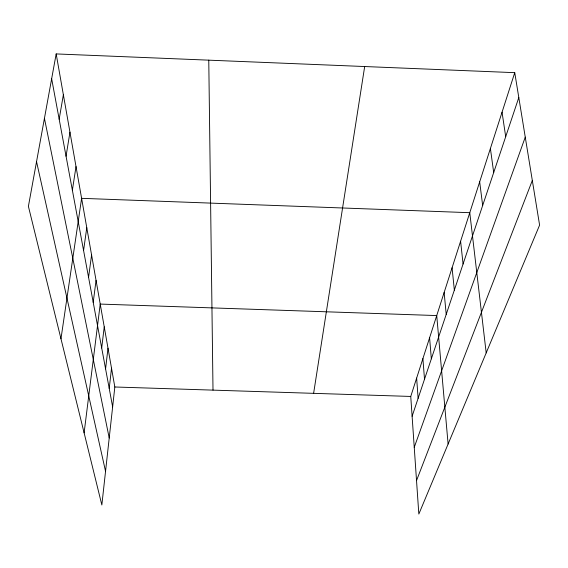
<?xml version="1.0" encoding="UTF-8"?>
<svg xmlns="http://www.w3.org/2000/svg" width="568" height="568" viewBox="0 0 568 568"><rect width="100%" height="100%" fill="white"/><g stroke="black" fill="none" stroke-linecap="round" stroke-linejoin="round"><path stroke-width="0.85" d="M56.175 53.925L114.828 386.993L101.849 504.973L28.4 206.347L56.175 53.925L514.75 72.668L539.6 225.12L418.829 514.075L410.749 396.443L514.75 72.668M109.219 388.476L111.52 368.206M105.577 368.888L107.998 348.205M101.693 347.971L104.242 326.87M84.114 432.859L100.224 304.072L436.728 315.567L448.109 444.02M93.209 302.318L96.056 280.379M88.565 277.354L91.583 254.989M83.574 250.509L86.776 227.718M60.975 338.784L81.607 198.331L469.771 212.695L486.194 352.898M72.37 190.23L76.013 166.58M313.621 393.34L364.677 66.534M66.051 156.236L69.956 132.174M59.171 119.216L63.367 94.757M412.112 416.266L518.804 97.533M414.242 447.335L525.258 137.151M416.529 480.563L532.322 180.454M114.828 386.993L410.749 396.443M36.544 161.646L105.549 471.348M44.439 118.343L109.212 438.02M51.652 78.753L112.641 406.865M502.048 112.208L505.697 136.682M490.397 148.475L493.698 172.537M479.676 181.859L482.665 205.495M460.598 241.251L463.076 264.014M452.078 267.784L454.343 290.113M444.14 292.492L446.214 314.395M429.593 337.79L431.332 358.841M422.904 358.585L424.509 379.218M416.642 378.103L418.119 398.324M208.768 60.158L213.007 390.124"/></g></svg>
